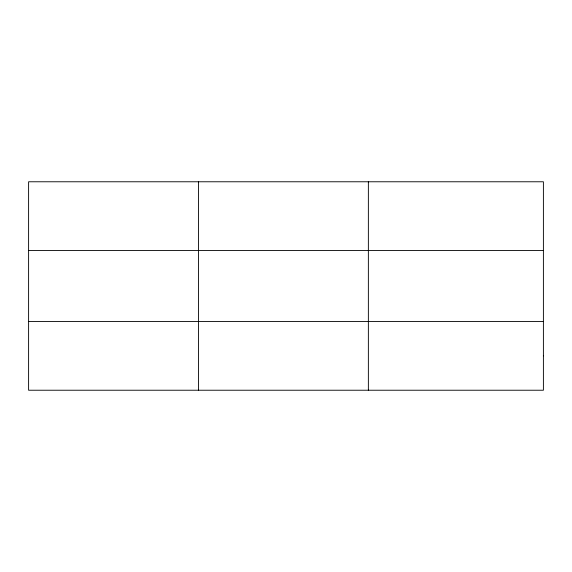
<?xml version="1.0" encoding="UTF-8"?>
<svg xmlns="http://www.w3.org/2000/svg" width="572" height="572" viewBox="0 0 572 572"><rect width="100%" height="100%" fill="white"/><g stroke="black" fill="none" stroke-linecap="round" stroke-linejoin="round"><path stroke-width="0.86" d="M198.484 390.226L198.484 181.774M368.368 390.226L368.368 181.774M28.6 250.565L543.4 250.565M28.6 321.435L543.4 321.435M543.4 355.827L543.4 390.226L28.6 390.226L28.6 181.774L543.4 181.774L543.4 355.827"/></g></svg>
